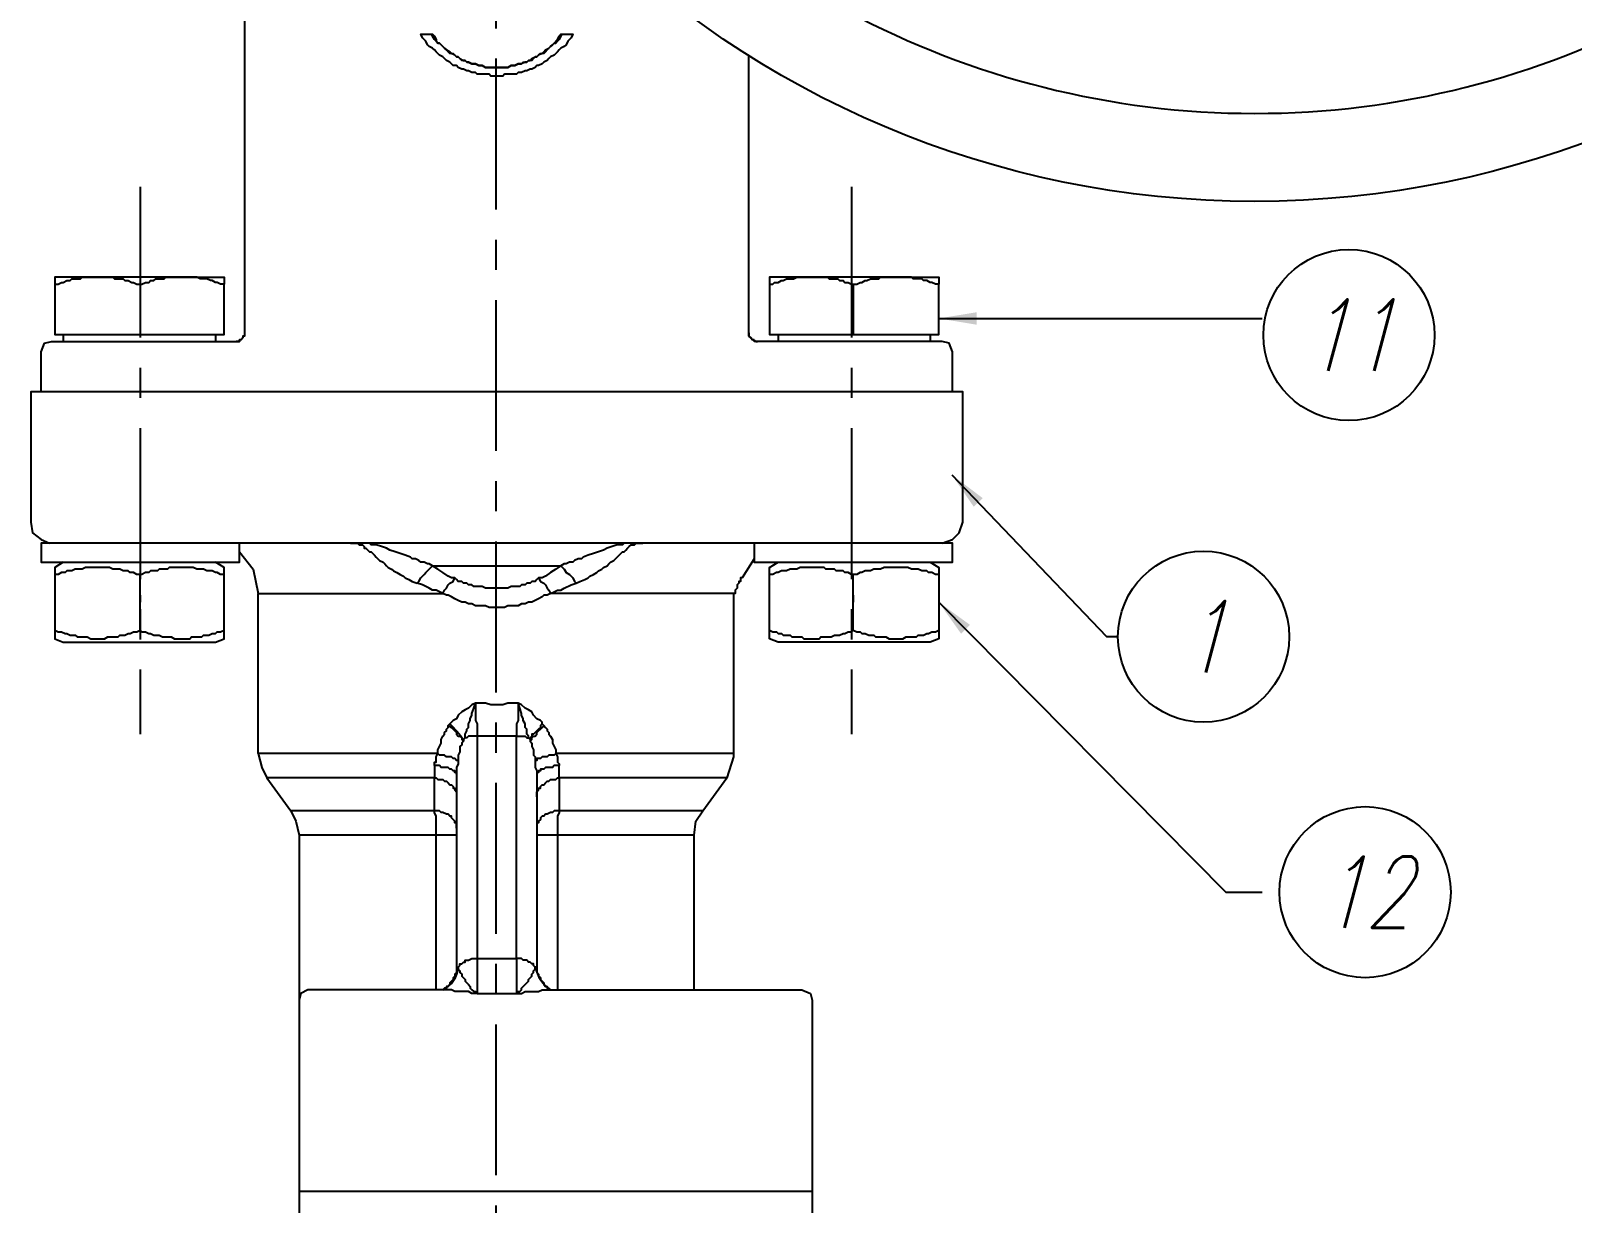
# Model space of a CAD drawing. Header units: millimetres. Extents: x 3482 to 5576, y 1375 to 2712.
# Drawn here: x 4708.3 to 5032.6, y 2101.7 to 2348.4 of the extents above; entities that cross this region are included whole.
import ezdxf
from ezdxf.enums import TextEntityAlignment as Align

# ---------------------------------------------------------------- set-up
doc = ezdxf.new("R2010")
doc.units = ezdxf.units.MM
doc.header["$LTSCALE"] = 4
doc.linetypes.add('CENTER', pattern=[50.8, 31.75, -6.35, 6.35, -6.35])
for name, color, linetype in [('IA-DIBUJO', 3, 'Continuous'), ('IA-EJES', 4, 'CENTER'), ('IA-SIMBOLS', 2, 'Continuous'), ('IA-TRAZ', 8, 'Continuous')]:
    doc.layers.add(name, color=color, linetype=linetype)
doc.styles.add('ING-AMB', font='romans.shx', dxfattribs={"width": 0.75, "oblique": 15})
doc.styles.add('SALVADOR', font='romans.shx', dxfattribs={"width": 0.75, "oblique": 15})
doc.dimstyles.new('ING-AMB 4', dxfattribs={"dimscale": 4, "dimtxt": 3, "dimasz": 2.5, "dimexe": 1, "dimexo": 1, "dimgap": 1, "dimtad": 1, "dimdec": 0, "dimzin": 0, "dimdsep": 46, "dimtxsty": 'ING-AMB', "dimcen": 0.1, "dimclrd": 7, "dimclre": 7, "dimclrt": 2, "dimadec": 0, "dimazin": 0, "dimtfac": 1, "dimtdec": 0, "dimtmove": 0, "dimatfit": 0, "dimfxl": 1.25, "dimtolj": 1, "dimtzin": 0, "dimarcsym": 1})

# ---------------------------------------------------------------- blocks, each defined once
blk = doc.blocks.new('EJE')
blk.add_circle((0, 6), 6)
at = {"style": 'SALVADOR', "oblique": 15, "width": 0.75}
blk.add_attdef('N', text='', height=5, dxfattribs=at).set_placement((0, 6), align=Align.MIDDLE)

msp = doc.modelspace()

# ---------------------------------------------------------------- linework, layer by layer
at = {"layer": 'IA-DIBUJO'}
for p, q in [((4859.39, 2284.86), (4859.39, 2343.14)), ((4859.39, 2284.86), (4859.39, 2284.12)), ((4859.39, 2284.12), (4859.39, 2284.86)), ((4859.39, 2284.12), (4859.75, 2283.76)), ((4859.75, 2283.76), (4859.39, 2284.12)), ((4859.75, 2283.76), (4860.11, 2283.39)), ((4860.11, 2283.39), (4859.75, 2283.76)), ((4860.11, 2283.39), (4860.47, 2283.39)), ((4860.47, 2283.39), (4860.11, 2283.39)), ((4860.47, 2283.39), (4860.83, 2283.03)), ((4860.47, 2283.03), (4860.47, 2283.39)), ((4861.19, 2283.03), (4860.47, 2283.03)), ((4860.83, 2283.03), (4861.19, 2283.03))]:
    msp.add_line(p, q, dxfattribs=at)
for points in [[(4753.27, 2428.74), (4753.27, 2284.86), (4753.27, 2284.12), (4752.91, 2284.12), (4752.91, 2283.76), (4752.55, 2283.39), (4752.19, 2283.39), (4752.19, 2283.03), (4751.47, 2283.03), (4752.19, 2283.03), (4752.19, 2283.39)], [(4820.18, 2347.65), (4822.34, 2347.65), (4821.98, 2346.92), (4821.62, 2346.55), (4821.26, 2346.19), (4820.9, 2345.46), (4820.54, 2345.09), (4819.82, 2344.72), (4819.46, 2344.36), (4819.1, 2343.99), (4818.74, 2343.63), (4818.38, 2343.26), (4817.66, 2342.9), (4817.3, 2342.53), (4816.94, 2342.17), (4816.22, 2341.8), (4815.86, 2341.43), (4815.14, 2341.07), (4814.78, 2341.07), (4814.42, 2340.7), (4813.7, 2340.34), (4813.34, 2340.34), (4812.63, 2339.97), (4812.27, 2339.97), (4811.55, 2339.61), (4810.83, 2339.61), (4810.46, 2339.24), (4807.95, 2339.24), (4807.59, 2338.87), (4805.07, 2338.87), (4804.71, 2339.24), (4802.19, 2339.24), (4801.83, 2339.61), (4801.11, 2339.61), (4800.4, 2339.97), (4800.04, 2339.97), (4799.32, 2340.34), (4798.96, 2340.34), (4798.23, 2340.7), (4797.88, 2341.07), (4797.16, 2341.07), (4796.8, 2341.43), (4796.44, 2341.8), (4795.72, 2342.17), (4795.36, 2342.53), (4795, 2342.9), (4794.28, 2343.26), (4793.92, 2343.63), (4793.56, 2343.99), (4793.2, 2344.36), (4792.84, 2344.72), (4792.12, 2345.09), (4791.76, 2345.46), (4791.4, 2346.19), (4791.04, 2346.55), (4790.68, 2346.92), (4790.32, 2347.65), (4792.48, 2347.65)], [(4710.46, 2272.42), (4710.46, 2280.83), (4711.18, 2282.66), (4712.62, 2283.03), (4718.02, 2283.03), (4751.47, 2283.03)], [(4902.2, 2272.42), (4902.2, 2280.83), (4901.48, 2282.66), (4900.04, 2283.03), (4861.19, 2283.03)], [(4900.04, 2240.6), (4902.2, 2241.32), (4903.63, 2242.79), (4904.36, 2244.99), (4904.36, 2272.42), (4888.53, 2272.42), (4724.13, 2272.42), (4708.3, 2272.42), (4708.3, 2244.99), (4708.66, 2242.79), (4710.46, 2241.32), (4712.26, 2240.6)], [(4752.19, 2238.76), (4755.07, 2235.11), (4756.15, 2229.99), (4795, 2229.99), (4794.28, 2230.35), (4793.56, 2230.72), (4792.84, 2230.72), (4792.12, 2231.09), (4790.68, 2231.81), (4789.6, 2232.18), (4789.96, 2232.55), (4790.32, 2233.28), (4790.68, 2233.65), (4791.04, 2234.01), (4791.4, 2234.38), (4792.12, 2235.11), (4792.48, 2235.48), (4792.84, 2235.84), (4819.82, 2235.84), (4818.74, 2235.11), (4817.66, 2234.38), (4816.58, 2233.65), (4815.86, 2233.28), (4815.14, 2233.28), (4815.5, 2232.55), (4816.22, 2232.18), (4816.58, 2231.81), (4816.94, 2231.09), (4817.3, 2230.72), (4817.66, 2229.99), (4818.38, 2230.35), (4819.1, 2230.72), (4819.82, 2230.72), (4820.54, 2231.09), (4821.98, 2231.81), (4823.06, 2232.18), (4823.78, 2232.55), (4824.86, 2232.91), (4825.57, 2233.28), (4825.94, 2233.65), (4826.66, 2234.01), (4827.37, 2234.38), (4827.73, 2234.74), (4828.45, 2235.11), (4828.81, 2235.48), (4829.53, 2235.84), (4829.89, 2236.21), (4830.25, 2236.57), (4830.97, 2236.94), (4831.33, 2237.3), (4831.69, 2237.67), (4832.05, 2238.03), (4832.41, 2238.4), (4832.77, 2238.76), (4833.13, 2238.76), (4833.49, 2239.13), (4833.85, 2239.5), (4834.21, 2239.86), (4834.57, 2240.23), (4835.29, 2240.23), (4835.65, 2240.6), (4837.08, 2240.6), (4833.13, 2240.6), (4832.77, 2240.23), (4831.69, 2240.23), (4830.61, 2239.86), (4829.53, 2239.5), (4828.81, 2239.13), (4827.73, 2238.76), (4826.66, 2238.4), (4825.57, 2238.03), (4824.5, 2237.67), (4824.14, 2237.3), (4823.42, 2237.3), (4822.7, 2236.94), (4822.34, 2236.57), (4821.62, 2236.57), (4820.9, 2236.21), (4820.54, 2236.21), (4819.82, 2235.84), (4820.18, 2235.48), (4820.54, 2235.11), (4820.9, 2234.38), (4821.62, 2234.01), (4821.98, 2233.65), (4822.34, 2233.28), (4822.7, 2232.55), (4823.06, 2232.18)], [(4815.14, 2233.28), (4814.78, 2232.91), (4814.42, 2232.55), (4813.7, 2232.55), (4813.34, 2232.18), (4812.63, 2232.18), (4812.27, 2231.81), (4811.55, 2231.81), (4811.19, 2231.45), (4809.39, 2231.45), (4808.67, 2231.09), (4803.99, 2231.09), (4803.27, 2231.45), (4801.47, 2231.45), (4801.11, 2231.81), (4800.4, 2231.81), (4800.04, 2232.18), (4799.32, 2232.18), (4798.96, 2232.55), (4798.23, 2232.55), (4797.88, 2232.91), (4797.52, 2233.28), (4796.8, 2233.28), (4796.08, 2233.65), (4795, 2234.38), (4793.92, 2235.11), (4792.84, 2235.84), (4792.12, 2236.21), (4791.76, 2236.21), (4791.04, 2236.57), (4790.32, 2236.57), (4789.96, 2236.94), (4789.24, 2237.3), (4788.52, 2237.3), (4788.16, 2237.67), (4787.09, 2238.03), (4786.01, 2238.4), (4784.93, 2238.76), (4783.85, 2239.13), (4783.13, 2239.5), (4782.05, 2239.86), (4780.97, 2240.23), (4779.89, 2240.23), (4779.53, 2240.6), (4775.57, 2240.6), (4777.01, 2240.6), (4777.37, 2240.23), (4778.09, 2240.23), (4778.45, 2239.86), (4778.45, 2239.5), (4778.81, 2239.5), (4779.17, 2239.13), (4779.53, 2238.76), (4779.89, 2238.76), (4780.25, 2238.4), (4780.61, 2238.03), (4780.97, 2237.67), (4781.33, 2237.3), (4781.69, 2236.94), (4782.41, 2236.57), (4782.77, 2236.21), (4783.13, 2235.84), (4783.49, 2235.48), (4784.21, 2235.11), (4784.57, 2234.74), (4785.29, 2234.38), (4786.01, 2234.01), (4786.72, 2233.65), (4787.09, 2233.28), (4787.81, 2232.91), (4788.52, 2232.55), (4789.6, 2232.18)], [(4811.91, 2240.6), (4800.76, 2240.6)], [(4809.03, 2240.6), (4803.63, 2240.6)], [(4860.47, 2237.3), (4857.95, 2233.28), (4857.59, 2233.28), (4857.59, 2232.55), (4857.23, 2232.55), (4857.23, 2232.18), (4856.87, 2231.81), (4856.87, 2231.09), (4856.51, 2230.72), (4856.51, 2229.99), (4817.66, 2229.99), (4816.94, 2229.62), (4816.22, 2229.62), (4815.86, 2229.26), (4815.14, 2228.89), (4814.42, 2228.53), (4813.7, 2228.16), (4812.99, 2228.16), (4812.27, 2227.79), (4811.55, 2227.79), (4810.83, 2227.43), (4808.67, 2227.43), (4807.95, 2227.06), (4804.71, 2227.06), (4803.99, 2227.43), (4801.83, 2227.43), (4801.11, 2227.79), (4800.4, 2227.79), (4799.68, 2228.16), (4798.96, 2228.16), (4798.23, 2228.53), (4797.52, 2228.89), (4796.8, 2229.26), (4796.08, 2229.62), (4795.72, 2229.62), (4795, 2229.99), (4795.36, 2230.72), (4795.72, 2231.09), (4796.08, 2231.81), (4796.44, 2232.18), (4797.16, 2232.55), (4797.52, 2233.28)], [(4756.15, 2196.34), (4756.15, 2229.99)], [(4856.15, 2229.99), (4856.15, 2220.84), (4856.15, 2209.87), (4856.15, 2195.6), (4854.71, 2191.22)], [(4806.15, 2211.7), (4806.15, 2210.24)], [(4816.22, 2202.19), (4815.86, 2202.55), (4815.5, 2202.19), (4815.5, 2201.82), (4815.14, 2201.45), (4814.78, 2201.09), (4814.42, 2200.73), (4814.06, 2200.36), (4813.7, 2200.36), (4813.7, 2199.99), (4813.34, 2199.63), (4813.34, 2199.26), (4812.99, 2199.63), (4812.99, 2199.99), (4812.63, 2200.36), (4812.63, 2201.45), (4812.27, 2201.82), (4812.27, 2202.55), (4811.91, 2203.29), (4811.91, 2203.65), (4811.55, 2204.38), (4811.55, 2204.75), (4811.19, 2205.85), (4810.83, 2206.94), (4810.83, 2203.29), (4810.46, 2202.55), (4810.46, 2199.99), (4802.19, 2199.99), (4800.4, 2199.99), (4800.04, 2199.63), (4799.68, 2199.63), (4799.32, 2199.26), (4799.32, 2198.9), (4798.96, 2198.53), (4798.96, 2198.17), (4798.59, 2197.8), (4798.59, 2196.7), (4798.23, 2195.97), (4798.23, 2194.87), (4797.88, 2194.87), (4797.52, 2195.24), (4797.16, 2195.24), (4796.8, 2195.6), (4795.72, 2195.6), (4795.36, 2195.97), (4794.28, 2195.97), (4793.92, 2196.34), (4793.92, 2197.07), (4794.28, 2197.8), (4794.64, 2198.53), (4794.64, 2199.26), (4795, 2199.99), (4795.36, 2200.36), (4795.36, 2200.73), (4795.72, 2201.09), (4795.72, 2201.45), (4796.08, 2201.82), (4796.08, 2202.19)], [(4815.86, 2202.55), (4815.86, 2202.92), (4815.5, 2203.29), (4814.78, 2203.65), (4814.06, 2204.38), (4813.7, 2205.12), (4812.99, 2205.48), (4812.27, 2205.85), (4811.55, 2206.58), (4810.83, 2206.94), (4808.67, 2206.94), (4807.59, 2206.58), (4805.07, 2206.58), (4803.99, 2206.94), (4801.83, 2206.94), (4801.11, 2206.58), (4800.4, 2205.85), (4799.68, 2205.48), (4798.96, 2205.12), (4798.23, 2204.38), (4797.88, 2203.65), (4797.16, 2203.29), (4796.8, 2202.92), (4796.44, 2202.55), (4796.08, 2202.19), (4796.8, 2201.82), (4797.16, 2201.45), (4797.52, 2201.09), (4797.88, 2200.73), (4797.88, 2200.36), (4798.23, 2199.99), (4798.59, 2199.99), (4798.96, 2199.63), (4798.96, 2199.26), (4799.32, 2198.9)], [(4813.34, 2198.9), (4813.7, 2199.26), (4813.7, 2199.63), (4814.06, 2199.99), (4814.42, 2199.99), (4814.78, 2200.36), (4814.78, 2200.73), (4815.14, 2201.09), (4815.5, 2201.45), (4815.86, 2201.82), (4816.22, 2202.19), (4816.58, 2201.82), (4816.94, 2201.45), (4816.94, 2201.09), (4817.3, 2200.73), (4817.3, 2200.36), (4817.66, 2199.99), (4818.02, 2199.26), (4818.02, 2198.53), (4818.38, 2197.8), (4818.74, 2197.07), (4818.74, 2196.34), (4819.1, 2195.6), (4819.1, 2194.51), (4819.46, 2194.14), (4819.46, 2193.78)], [(4793.2, 2193.78), (4793.2, 2194.51), (4793.56, 2194.51), (4793.56, 2195.6), (4793.92, 2196.34), (4756.15, 2196.34), (4756.87, 2193.41), (4757.95, 2191.22)], [(4856.15, 2196.34), (4818.74, 2196.34), (4818.38, 2195.97), (4817.3, 2195.97), (4816.94, 2195.6), (4815.86, 2195.6), (4815.5, 2195.24), (4814.78, 2195.24), (4814.78, 2194.87), (4814.42, 2194.87)], [(4797.88, 2191.95), (4797.88, 2192.31), (4797.52, 2192.31), (4797.52, 2192.68), (4797.16, 2192.68), (4796.8, 2193.04), (4796.44, 2193.04), (4796.08, 2193.41), (4794.64, 2193.41), (4794.28, 2193.78), (4793.2, 2193.78), (4793.2, 2191.22), (4793.56, 2191.22), (4793.92, 2190.85), (4795, 2190.85), (4795.36, 2190.48), (4795.72, 2190.48), (4796.08, 2190.12), (4796.44, 2189.75), (4796.8, 2189.75), (4797.16, 2189.38), (4797.16, 2189.02), (4797.52, 2189.02), (4797.52, 2188.66), (4797.88, 2188.29), (4797.88, 2187.19)], [(4798.23, 2194.87), (4798.23, 2194.14), (4797.88, 2193.41), (4797.88, 2191.95), (4797.88, 2151.71), (4797.88, 2151.35), (4798.23, 2151.35), (4798.23, 2150.98), (4798.59, 2150.61), (4798.59, 2150.25), (4798.96, 2149.88), (4798.96, 2149.51), (4799.32, 2149.15), (4799.68, 2148.79), (4799.68, 2148.42), (4800.04, 2148.05), (4800.4, 2147.69), (4800.76, 2147.32), (4800.76, 2146.96), (4801.11, 2146.59), (4801.47, 2146.22), (4801.83, 2146.22), (4802.19, 2145.86), (4810.46, 2145.86), (4811.55, 2145.86), (4812.27, 2146.22), (4815.14, 2146.22), (4815.86, 2146.59), (4817.3, 2146.59), (4870.54, 2146.59), (4872.34, 2145.86), (4872.7, 2144.4), (4872.7, 2065.02)], [(4814.78, 2187.19), (4814.78, 2188.29), (4815.14, 2188.66), (4815.14, 2189.02), (4815.5, 2189.02), (4815.5, 2189.38), (4815.86, 2189.75), (4816.22, 2189.75), (4816.58, 2190.12), (4816.94, 2190.48), (4817.3, 2190.48), (4817.66, 2190.85), (4818.74, 2190.85), (4819.1, 2191.22), (4819.46, 2191.22), (4819.46, 2193.78), (4818.38, 2193.78), (4818.02, 2193.41), (4816.58, 2193.41), (4816.22, 2193.04), (4815.5, 2193.04), (4815.5, 2192.68), (4815.14, 2192.68), (4815.14, 2192.31), (4814.78, 2192.31), (4814.78, 2191.95)], [(4797.88, 2180.61), (4797.88, 2181.71), (4797.52, 2181.71), (4797.52, 2182.07), (4797.16, 2182.44), (4796.8, 2182.8), (4796.8, 2183.17), (4796.44, 2183.17), (4796.08, 2183.53), (4795.72, 2183.53), (4795, 2183.9), (4794.64, 2183.9), (4794.28, 2184.27), (4793.2, 2184.27), (4793.2, 2191.22), (4757.95, 2191.22), (4762.98, 2184.27), (4764.06, 2182.07), (4764.78, 2179.15), (4764.78, 2144.4)], [(4849.67, 2184.27), (4854.71, 2191.22), (4819.46, 2191.22), (4819.46, 2184.27), (4818.38, 2184.27), (4818.02, 2183.9), (4817.66, 2183.9), (4816.94, 2183.53), (4816.58, 2183.53), (4816.22, 2183.17), (4815.86, 2183.17), (4815.5, 2182.8), (4815.5, 2182.44), (4815.14, 2182.07), (4815.14, 2181.71), (4814.78, 2181.71), (4814.78, 2180.61)], [(4797.88, 2179.15), (4793.56, 2179.15), (4793.56, 2183.17), (4793.2, 2183.9), (4793.2, 2184.27), (4762.98, 2184.27)], [(4847.88, 2179.15), (4848.24, 2182.07), (4849.67, 2184.27), (4819.46, 2184.27), (4819.46, 2183.9), (4819.1, 2183.17), (4819.1, 2179.15), (4814.78, 2179.15)], [(4793.56, 2146.59), (4793.56, 2179.15), (4764.78, 2179.15)], [(4847.88, 2146.59), (4847.88, 2179.15), (4819.1, 2179.15), (4819.1, 2146.59)], [(4797.88, 2151.71), (4797.88, 2150.25), (4797.52, 2149.88), (4797.52, 2149.51), (4797.16, 2149.15), (4797.16, 2148.79), (4796.8, 2148.42), (4796.44, 2148.05), (4796.44, 2147.69), (4796.08, 2147.32), (4795.72, 2147.32), (4795.72, 2146.96), (4795.36, 2146.96), (4795, 2146.59), (4794.28, 2146.59)], [(4814.78, 2151.71), (4814.78, 2150.25), (4815.14, 2149.88), (4815.14, 2149.51), (4815.5, 2149.15), (4815.5, 2148.79), (4815.86, 2148.42), (4816.22, 2148.05), (4816.22, 2147.69), (4816.58, 2147.32), (4816.94, 2147.32), (4816.94, 2146.96), (4817.3, 2146.96), (4817.66, 2146.59), (4818.38, 2146.59)], [(4872.7, 2104.16), (4870.54, 2104.16), (4766.58, 2104.16), (4764.78, 2104.16)]]:
    msp.add_lwpolyline(points, dxfattribs=at)
msp.add_lwpolyline([(4820.18, 2347.65), (4819.82, 2347.28), (4819.46, 2346.55), (4819.1, 2346.19), (4818.74, 2345.82), (4818.38, 2345.82), (4818.02, 2345.46), (4817.66, 2345.09), (4817.3, 2344.72), (4816.94, 2344.36), (4816.58, 2343.99), (4816.22, 2343.63), (4815.86, 2343.63), (4815.14, 2343.26), (4814.78, 2342.9), (4814.42, 2342.9), (4814.06, 2342.53), (4813.7, 2342.17), (4812.99, 2342.17), (4812.63, 2341.8), (4812.27, 2341.8), (4811.55, 2341.43), (4810.83, 2341.43), (4810.11, 2341.07), (4809.39, 2341.07), (4808.67, 2340.7), (4803.99, 2340.7), (4803.27, 2341.07), (4802.55, 2341.07), (4801.83, 2341.43), (4801.11, 2341.43), (4800.4, 2341.8), (4800.04, 2341.8), (4799.68, 2342.17), (4798.96, 2342.17), (4798.59, 2342.53), (4798.23, 2342.9), (4797.88, 2342.9), (4797.52, 2343.26), (4796.8, 2343.63), (4796.44, 2343.63), (4796.08, 2343.99), (4795.72, 2344.36), (4795.36, 2344.72), (4795, 2345.09), (4794.64, 2345.46), (4794.28, 2345.82), (4793.92, 2345.82), (4793.56, 2346.19), (4793.2, 2346.55), (4792.84, 2347.28), (4792.48, 2347.65), (4792.84, 2347.65), (4793.2, 2347.28), (4793.56, 2346.55), (4793.56, 2346.19), (4793.92, 2345.82), (4794.28, 2345.82), (4794.64, 2345.46), (4795, 2345.09), (4795.36, 2344.72), (4795.72, 2344.36), (4796.44, 2343.99), (4796.8, 2343.63), (4797.16, 2343.63), (4797.52, 2343.26), (4797.88, 2342.9), (4798.23, 2342.9), (4798.59, 2342.53), (4799.32, 2342.17), (4799.68, 2342.17), (4800.04, 2341.8), (4800.4, 2341.8), (4801.11, 2341.43), (4801.83, 2341.43), (4802.55, 2341.07), (4803.27, 2341.07), (4803.99, 2340.7), (4808.67, 2340.7), (4809.39, 2341.07), (4810.11, 2341.07), (4810.83, 2341.43), (4811.55, 2341.43), (4811.91, 2341.8), (4812.63, 2341.8), (4812.99, 2342.17), (4813.34, 2342.17), (4813.7, 2342.53), (4814.42, 2342.9), (4814.78, 2342.9), (4815.14, 2343.26), (4815.5, 2343.63), (4815.86, 2343.63), (4816.22, 2343.99), (4816.58, 2344.36), (4817.3, 2344.72), (4817.66, 2345.09), (4818.02, 2345.46), (4818.38, 2345.82), (4818.74, 2345.82), (4818.74, 2346.19), (4819.1, 2346.55), (4819.46, 2347.28), (4819.82, 2347.65)], close=True, dxfattribs=at)
for points in [[(4796.44, 2202.55, -0.055276), (4799.32, 2199.26), (4799.68, 2199.63), (4799.68, 2200.36), (4800.04, 2201.09), (4800.04, 2201.45), (4800.4, 2201.82), (4800.4, 2202.55), (4800.76, 2203.29), (4800.76, 2203.65), (4801.11, 2204.38), (4801.11, 2204.75), (4801.47, 2205.85), (4801.83, 2206.94), (4801.83, 2203.29), (4802.19, 2202.55), (4802.19, 2199.99), (4802.19, 2153.17), (4810.46, 2153.17), (4810.46, 2145.86), (4810.83, 2146.22), (4811.19, 2146.22), (4811.55, 2146.59), (4811.55, 2146.96), (4811.91, 2147.32), (4812.27, 2147.69), (4812.63, 2148.05), (4812.99, 2148.42), (4812.99, 2148.79), (4813.34, 2149.15), (4813.7, 2149.51), (4813.7, 2149.88), (4814.06, 2150.25), (4814.06, 2150.61), (4814.42, 2150.98), (4814.42, 2151.35), (4814.06, 2151.71), (4814.06, 2152.08), (4813.7, 2152.08), (4813.34, 2152.44), (4812.99, 2152.44), (4812.63, 2152.81), (4811.91, 2152.81), (4811.55, 2153.17), (4810.46, 2153.17), (4810.46, 2199.99), (4812.27, 2199.99), (4812.63, 2199.63), (4812.99, 2199.63), (4813.34, 2199.26), (4813.34, 2198.9), (4813.7, 2198.53), (4813.7, 2197.8), (4814.06, 2197.07), (4814.06, 2195.97), (4814.42, 2195.6), (4814.42, 2194.87), (4814.42, 2193.41), (4814.78, 2192.68), (4814.78, 2191.95), (4814.78, 2151.71), (4814.78, 2151.35), (4814.42, 2151.35, 0.191011), (4817.66, 2146.59)], [(4795, 2146.59, 0.263133), (4798.23, 2151.35), (4798.59, 2151.71), (4798.59, 2152.08), (4798.96, 2152.08), (4799.32, 2152.44), (4799.68, 2152.44), (4799.68, 2152.81), (4800.4, 2152.81), (4801.11, 2153.17), (4802.19, 2153.17), (4802.19, 2145.86), (4801.11, 2145.86), (4800.4, 2146.22), (4797.52, 2146.22), (4796.8, 2146.59), (4795.36, 2146.59), (4766.58, 2146.59), (4765.14, 2145.86), (4764.78, 2144.4), (4764.78, 2036.49)]]:
    msp.add_lwpolyline(points, format="xyb", dxfattribs=at)
at = {"layer": 'IA-EJES', "ltscale": 0.25}
for points in [[(4806.15, 2494.94), (4806.15, 1518.18)], [(4731.33, 2315.58), (4731.33, 2200.36)], [(4880.97, 2315.58), (4880.97, 2200.36)]]:
    msp.add_lwpolyline(points, dxfattribs=at)
at = {"layer": 'IA-TRAZ'}
for points in [[(4713.34, 2295.1), (4714.06, 2295.1), (4714.78, 2295.46), (4715.14, 2295.46), (4715.86, 2295.83), (4716.58, 2295.83), (4716.94, 2296.19), (4718.74, 2296.19), (4719.1, 2296.56), (4722.34, 2296.56), (4713.34, 2296.56), (4713.34, 2295.1), (4713.34, 2284.49), (4731.33, 2284.49)], [(4731.33, 2295.1), (4731.69, 2295.1), (4732.4, 2295.46), (4733.13, 2295.46), (4733.49, 2295.83), (4734.21, 2295.83), (4734.57, 2296.19), (4736.36, 2296.19), (4736.72, 2296.56), (4739.96, 2296.56), (4722.34, 2296.56), (4725.57, 2296.56), (4725.93, 2296.19), (4727.73, 2296.19), (4728.09, 2295.83), (4728.81, 2295.83), (4729.53, 2295.46), (4729.89, 2295.46), (4730.61, 2295.1), (4731.33, 2295.1), (4731.33, 2284.49), (4748.95, 2284.49), (4748.95, 2295.1), (4748.24, 2295.1), (4747.51, 2295.46), (4747.15, 2295.46), (4746.44, 2295.83), (4746.08, 2295.83), (4745.36, 2296.19), (4743.92, 2296.19), (4743.2, 2296.56), (4739.96, 2296.56), (4748.95, 2296.56), (4748.95, 2295.1)], [(4863.71, 2295.1), (4864.42, 2295.1), (4864.79, 2295.46), (4865.51, 2295.46), (4866.23, 2295.83), (4866.58, 2295.83), (4867.3, 2296.19), (4868.74, 2296.19), (4869.46, 2296.56), (4872.7, 2296.56), (4863.71, 2296.56), (4863.71, 2295.1), (4863.71, 2284.49), (4881.33, 2284.49)], [(4881.33, 2295.1), (4882.05, 2295.1), (4882.77, 2295.46), (4883.13, 2295.46), (4883.85, 2295.83), (4884.21, 2295.83), (4884.93, 2296.19), (4886.73, 2296.19), (4887.09, 2296.56), (4890.33, 2296.56), (4872.7, 2296.56), (4875.94, 2296.56), (4876.29, 2296.19), (4878.1, 2296.19), (4878.46, 2295.83), (4879.17, 2295.83), (4879.53, 2295.46), (4880.25, 2295.46), (4880.97, 2295.1), (4881.33, 2295.1), (4881.33, 2284.49), (4899.32, 2284.49), (4899.32, 2295.1), (4898.6, 2295.1), (4897.88, 2295.46), (4897.52, 2295.46), (4896.8, 2295.83), (4896.08, 2295.83), (4895.72, 2296.19), (4893.92, 2296.19), (4893.56, 2296.56), (4890.33, 2296.56), (4899.32, 2296.56), (4899.32, 2295.1)], [(4731.33, 2288.15), (4731.33, 2286.32)], [(4881.33, 2288.15), (4881.33, 2286.32)], [(4715.14, 2284.49), (4715.14, 2283.03)], [(4747.15, 2284.49), (4747.15, 2283.03)], [(4865.51, 2284.49), (4865.51, 2283.03)], [(4897.52, 2284.49), (4897.52, 2283.03)], [(4860.47, 2240.6), (4860.47, 2236.57), (4902.2, 2236.57), (4902.2, 2240.6), (4872.34, 2240.6), (4740.32, 2240.6), (4710.46, 2240.6), (4710.46, 2236.57), (4752.19, 2236.57), (4752.19, 2240.6)], [(4715.14, 2236.57), (4713.34, 2235.48), (4713.34, 2234.01), (4713.34, 2222.31), (4713.34, 2220.48), (4715.14, 2219.74), (4747.15, 2219.74), (4748.95, 2220.48), (4748.95, 2222.31), (4748.95, 2234.01), (4748.95, 2235.48), (4747.15, 2236.57)], [(4748.95, 2234.01), (4748.24, 2234.01), (4747.51, 2234.38), (4747.15, 2234.38), (4746.44, 2234.74), (4745.36, 2234.74), (4744.64, 2235.11), (4743.2, 2235.11), (4742.48, 2235.48), (4737.44, 2235.48), (4737.08, 2235.11), (4735.28, 2235.11), (4734.93, 2234.74), (4733.49, 2234.74), (4733.13, 2234.38), (4732.4, 2234.38), (4731.69, 2234.01), (4730.61, 2234.01), (4729.89, 2234.38), (4729.17, 2234.38), (4728.81, 2234.74), (4727.73, 2234.74), (4727.01, 2235.11), (4725.57, 2235.11), (4724.85, 2235.48), (4719.82, 2235.48), (4719.1, 2235.11), (4717.66, 2235.11), (4716.94, 2234.74), (4715.86, 2234.74), (4715.5, 2234.38), (4714.78, 2234.38), (4714.06, 2234.01), (4713.34, 2234.01)], [(4897.52, 2236.57), (4899.32, 2235.48), (4899.32, 2220.48), (4897.52, 2219.74), (4865.51, 2219.74), (4863.71, 2220.48), (4863.71, 2234.01), (4863.71, 2235.48), (4865.51, 2236.57)], [(4899.32, 2234.01), (4898.6, 2234.01), (4897.88, 2234.38), (4897.16, 2234.38), (4896.8, 2234.74), (4895.72, 2234.74), (4895, 2235.11), (4893.56, 2235.11), (4892.84, 2235.48), (4887.81, 2235.48), (4887.09, 2235.11), (4885.65, 2235.11), (4884.93, 2234.74), (4883.85, 2234.74), (4883.13, 2234.38), (4882.77, 2234.38), (4882.05, 2234.01), (4880.97, 2234.01), (4880.25, 2234.38), (4879.53, 2234.38), (4879.17, 2234.74), (4877.74, 2234.74), (4877.38, 2235.11), (4875.58, 2235.11), (4875.22, 2235.48), (4870.18, 2235.48), (4869.46, 2235.11), (4868.02, 2235.11), (4867.3, 2234.74), (4866.23, 2234.74), (4865.51, 2234.38), (4865.15, 2234.38), (4864.42, 2234.01), (4863.71, 2234.01)], [(4713.34, 2222.31), (4714.06, 2221.94), (4714.78, 2221.94), (4715.5, 2221.58), (4715.86, 2221.58), (4716.58, 2221.21), (4717.66, 2221.21), (4718.02, 2220.84), (4720.17, 2220.84), (4720.9, 2220.48), (4723.77, 2220.48), (4724.49, 2220.84), (4726.65, 2220.84), (4727.01, 2221.21), (4728.09, 2221.21), (4728.81, 2221.58), (4729.17, 2221.58), (4729.89, 2221.94), (4730.61, 2221.94), (4731.33, 2222.31), (4731.33, 2234.01)], [(4863.71, 2222.31), (4864.42, 2221.94), (4865.15, 2221.94), (4865.51, 2221.58), (4866.23, 2221.58), (4866.58, 2221.21), (4868.02, 2221.21), (4868.38, 2220.84), (4870.54, 2220.84), (4870.9, 2220.48), (4874.14, 2220.48), (4874.5, 2220.84), (4876.65, 2220.84), (4877.38, 2221.21), (4878.46, 2221.21), (4879.17, 2221.58), (4879.53, 2221.58), (4880.25, 2221.94), (4880.97, 2221.94), (4881.33, 2222.31), (4881.33, 2234.01)], [(4731.33, 2229.62), (4731.33, 2228.16)], [(4881.33, 2229.62), (4881.33, 2228.16)], [(4731.33, 2222.31), (4731.69, 2221.94), (4732.4, 2221.94), (4733.13, 2221.58), (4733.49, 2221.58), (4734.21, 2221.21), (4735.28, 2221.21), (4736, 2220.84), (4737.8, 2220.84), (4738.52, 2220.48), (4741.76, 2220.48), (4742.12, 2220.84), (4744.28, 2220.84), (4744.64, 2221.21), (4745.72, 2221.21), (4746.44, 2221.58), (4747.15, 2221.58), (4747.51, 2221.94), (4748.24, 2221.94), (4748.95, 2222.31)], [(4881.33, 2222.31), (4882.05, 2221.94), (4882.77, 2221.94), (4883.13, 2221.58), (4883.85, 2221.58), (4884.57, 2221.21), (4885.65, 2221.21), (4886.01, 2220.84), (4888.17, 2220.84), (4888.89, 2220.48), (4891.77, 2220.48), (4892.49, 2220.84), (4894.64, 2220.84), (4895, 2221.21), (4896.08, 2221.21), (4896.8, 2221.58), (4897.16, 2221.58), (4897.88, 2221.94), (4898.6, 2221.94), (4899.32, 2222.31)]]:
    msp.add_lwpolyline(points, dxfattribs=at)
msp.add_circle((4965.78, 2512.5), 200, dxfattribs=at)
msp.add_arc((4965.78, 2512.5), 181.5, 213.7909, 326.2091, dxfattribs=at)

# ---------------------------------------------------------------- block references
at = {"layer": 'IA-SIMBOLS', "xscale": 3, "yscale": 3, "zscale": 3}
for p, values in [((4985.6, 2266.36), {'N': '11'}), ((4955.02, 2202.9), {'N': '1'}), ((4989.01, 2149.15), {'N': '12'})]:
    msp.add_blockref('EJE', p, dxfattribs=at).add_auto_attribs(values)

# ---------------------------------------------------------------- leaders
for points in [[(4899.31, 2287.86), (4959.69, 2287.86), (4967.32, 2287.86)], [(4902.09, 2254.93), (4934.59, 2220.96), (4937.02, 2220.96)], [(4899.31, 2228.16), (4959.69, 2167.15), (4967.32, 2167.15)]]:
    msp.add_leader(points, dimstyle='ING-AMB 4', override={"dimasz": 2})

doc.saveas('drawing.dxf')
